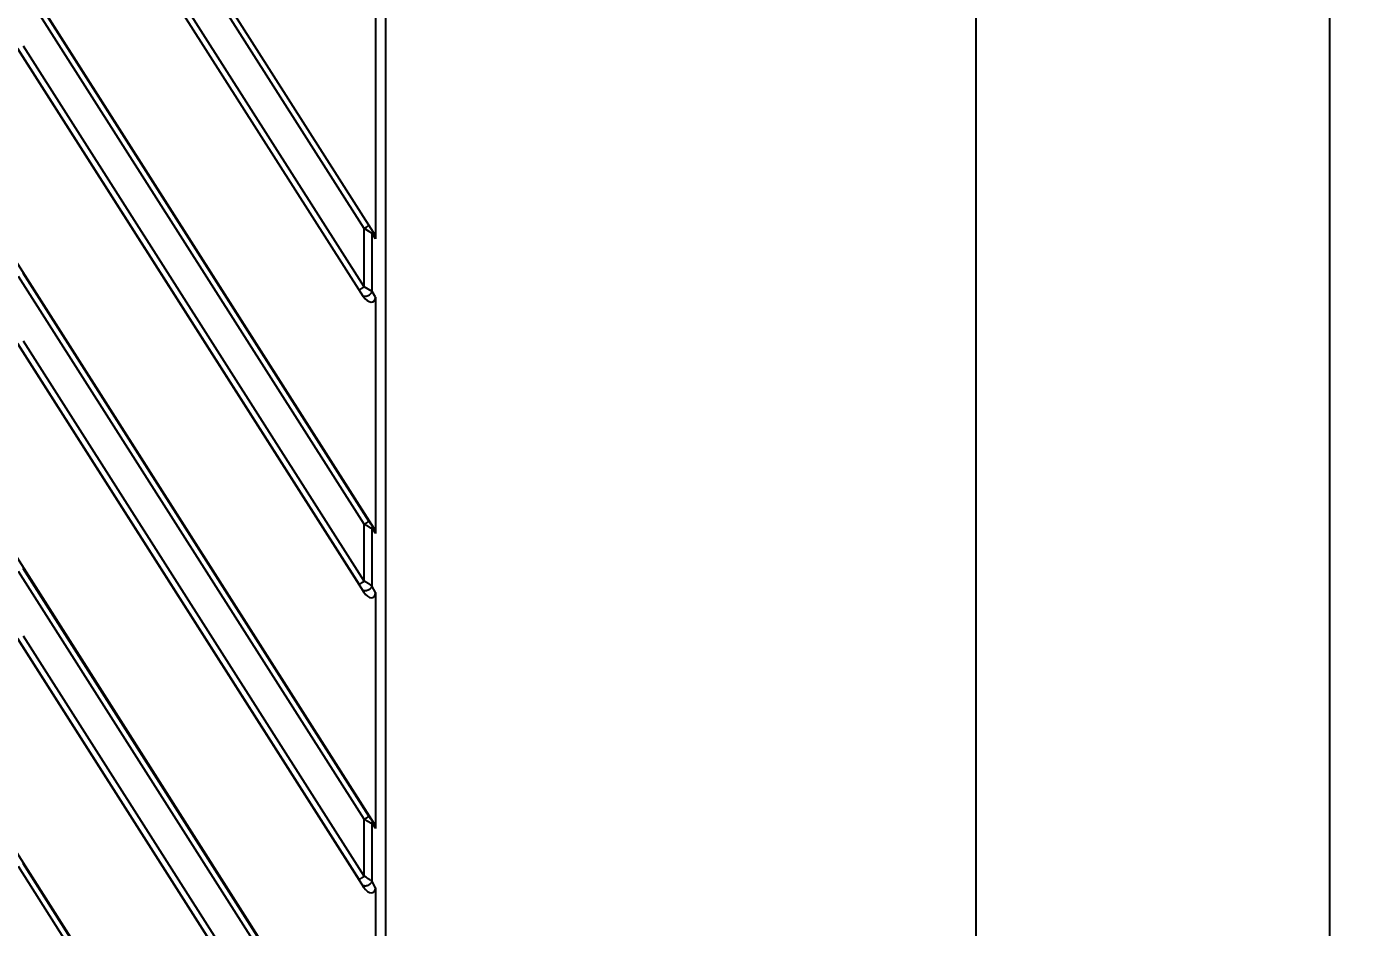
# Model space of a CAD drawing. Header units: millimetres. Extents: x 3299 to 14264, y 1863 to 5555.
# Drawn here: x 5028 to 5096.6, y 2720.7 to 2766.7 of the extents above; entities that cross this region are included whole.
import ezdxf

# ---------------------------------------------------------------- set-up
doc = ezdxf.new("R2010")
doc.units = ezdxf.units.MM
doc.layers.add('细实线', color=7, linetype='Continuous', lineweight=18)
doc.styles.add('工程字', font='gbenor.shx', dxfattribs={"bigfont": 'gbcbig.shx'})
doc.dimstyles.new('ISO-200', dxfattribs={"dimtxt": 15, "dimasz": 5, "dimexe": 2, "dimexo": 1, "dimgap": 2, "dimtad": 1, "dimdsep": 46, "dimtxsty": '工程字', "dimcen": 2.5, "dimclrd": 3, "dimclre": 3, "dimclrt": 6, "dimadec": 0, "dimazin": 0, "dimtfac": 1, "dimtmove": 0, "dimatfit": 3, "dimfxl": 1, "dimarcsym": 0})

# ---------------------------------------------------------------- blocks, each defined once
blk = doc.blocks.new('*D158')
at = {"layer": 'Defpoints', "color": 0, "transparency": 16777216}
for p in [(5029.826, 2811.523), (5029.826, 2529.023), (5076.485, 2529.023)]:
    blk.add_point(p, dxfattribs=at)
at = {"layer": '细实线', "color": 3, "lineweight": -2, "transparency": 16777216}
for p, q in [((5030.826, 2811.523), (5078.485, 2811.523)), ((5076.485, 2806.523), (5076.485, 2534.023)), ((5030.826, 2529.023), (5078.485, 2529.023))]:
    blk.add_line(p, q, dxfattribs=at)
at = {"layer": '细实线', "color": 3, "transparency": 16777216}
for points in [[(5075.651, 2806.523), (5077.318, 2806.523), (5076.485, 2811.523)], [(5075.651, 2534.023), (5077.318, 2534.023), (5076.485, 2529.023)]]:
    blk.add_solid(points, dxfattribs=at)
at = {"layer": '细实线', "color": 6, "lineweight": 5, "transparency": 16777216, "insert": (5066.985, 2670.273), "char_height": 15, "attachment_point": 5, "rotation": 90, "style": '工程字'}
blk.add_mtext('282.5', dxfattribs=at)
blk = doc.blocks.new('*D159')
at = {"layer": 'Defpoints', "color": 0, "transparency": 16777216}
for p in [(5011.326, 2814.023), (5094.582, 2814.023), (5011.326, 2526.523)]:
    blk.add_point(p, dxfattribs=at)
at = {"layer": '细实线', "color": 3, "lineweight": -2, "transparency": 16777216}
for p, q in [((5012.326, 2814.023), (5096.582, 2814.023)), ((5094.582, 2531.523), (5094.582, 2809.023)), ((5012.326, 2526.523), (5096.582, 2526.523))]:
    blk.add_line(p, q, dxfattribs=at)
at = {"layer": '细实线', "color": 3, "transparency": 16777216}
for points in [[(5093.749, 2809.023), (5095.416, 2809.023), (5094.582, 2814.023)], [(5093.749, 2531.523), (5095.416, 2531.523), (5094.582, 2526.523)]]:
    blk.add_solid(points, dxfattribs=at)
at = {"layer": '细实线', "color": 6, "lineweight": 5, "transparency": 16777216, "insert": (5085.082, 2670.273), "char_height": 15, "attachment_point": 5, "rotation": 90, "style": '工程字'}
blk.add_mtext('287.5', dxfattribs=at)

msp = doc.modelspace()

# ---------------------------------------------------------------- linework, layer by layer
at = {"color": 7, "linetype": 'Continuous'}
for p, q in [((5046.32578, 2839.02311), (5046.32578, 2501.52311)), ((4954.97939, 2838.34497), (5045.74141, 2695.87714)), ((4964.58347, 2838.34497), (5045.74141, 2710.95253)), ((4974.18755, 2838.34497), (5045.74141, 2726.02791)), ((4983.79163, 2838.34497), (5045.74141, 2741.1033)), ((4962.18594, 2838.0138), (5045.22157, 2707.67396)), ((4981.3941, 2838.0138), (5045.22157, 2737.82474)), ((5045.20386, 2752.92792), (5010.28926, 2807.73287)), ((5045.72569, 2756.20336), (5012.83814, 2807.82647)), ((5005.37513, 2785.29573), (5045.22157, 2722.74935)), ((5045.24866, 2756.41732), (5027.5797, 2784.15203)), ((5045.24866, 2753.43946), (5027.5797, 2781.17418)), ((5045.24866, 2741.30499), (5027.5797, 2769.03971)), ((5045.48611, 2741.46498), (5027.81715, 2769.19969)), ((5045.82641, 2767.9601), (5045.82641, 2755.88977)), ((5044.982, 2738.23547), (5027.5654, 2765.57407)), ((5045.24866, 2738.39664), (5027.83205, 2765.73524)), ((5045.55386, 2756.22568), (5045.24866, 2756.41732)), ((5045.24866, 2753.43946), (5045.24866, 2756.41732)), ((5045.65143, 2756.16443), (5045.55386, 2756.22568)), ((5045.65143, 2753.18657), (5045.65143, 2756.16443)), ((5045.82641, 2755.88977), (5045.65143, 2756.16443)), ((5045.24866, 2726.2296), (5027.5797, 2753.96432)), ((5045.48611, 2726.38959), (5027.81715, 2754.1243)), ((5045.65143, 2753.18657), (5045.24866, 2753.43946)), ((5045.82641, 2752.91192), (5045.65143, 2753.18657)), ((5045.82641, 2752.91192), (5045.82641, 2740.83766)), ((5044.982, 2723.16008), (5027.5654, 2750.49868)), ((5045.24866, 2723.32125), (5027.83205, 2750.65985)), ((5045.24866, 2738.39664), (5045.24866, 2741.30499)), ((5045.74141, 2741.1033), (5045.64722, 2741.22649)), ((5045.82641, 2740.83766), (5045.65143, 2741.06651)), ((5045.65143, 2738.12945), (5045.65143, 2741.06651)), ((5045.24866, 2711.15422), (5027.5797, 2738.88893)), ((5045.48611, 2711.3142), (5027.81715, 2739.04891)), ((5045.82641, 2737.80932), (5045.65143, 2738.12945)), ((5045.22157, 2737.82474), (5045.14311, 2737.96828)), ((5045.82641, 2737.80932), (5045.82641, 2725.76228)), ((5044.982, 2708.08469), (5027.5654, 2735.42329)), ((5045.24866, 2708.24586), (5027.83205, 2735.58446)), ((5045.24866, 2723.32125), (5045.24866, 2726.2296)), ((5045.74141, 2726.02791), (5045.64722, 2726.1511)), ((5045.82641, 2725.76228), (5045.65143, 2725.99112)), ((5045.65143, 2723.05406), (5045.65143, 2725.99112)), ((5045.24866, 2696.07883), (5027.5797, 2723.81354)), ((5045.48611, 2696.23881), (5027.81715, 2723.97353)), ((5045.82641, 2722.73393), (5045.65143, 2723.05406)), ((5045.22157, 2722.74935), (5045.14311, 2722.89289)), ((5045.82641, 2722.73393), (5045.82641, 2710.68689))]:
    msp.add_line(p, q, dxfattribs=at)
msp.add_lwpolyline([(5045.55386, 2756.22568), (5045.49182, 2756.26464), (5045.41945, 2756.31008), (5045.33774, 2756.36138), (5045.24866, 2756.41732)], dxfattribs=at)
for centre, major_axis, ratio, start_param, end_param in [((5045.46478, 2756.05457), (-0.26405, 0.38448), 0.64265079, -2.38936463, -1.62453587), ((5045.46478, 2753.07671), (-0.26405, 0.38448), 0.64265079, 1.51705679, 3.89382068), ((5045.46478, 2740.97497), (-0.27793, 0.33734), 0.68585634, -2.4473554, -1.74754222), ((5045.46478, 2738.0014), (-0.25319, 0.42956), 0.60110417, -4.65481039, -2.34637258), ((5045.46478, 2725.89958), (-0.27793, 0.33734), 0.68585634, -2.4473554, -1.74754222), ((5045.46478, 2722.92601), (-0.25319, 0.42956), 0.60110417, -4.65481039, -2.34637258)]:
    msp.add_ellipse(centre, major_axis=major_axis, ratio=ratio, start_param=start_param, end_param=end_param, dxfattribs=at)
for points, knots in [([(5045.24866, 2756.41732), (5045.26459, 2756.42749), (5045.29569, 2756.44746), (5045.34056, 2756.47662), (5045.37577, 2756.4998), (5045.40158, 2756.517), (5045.41878, 2756.52859), (5045.4343, 2756.53915), (5045.44798, 2756.5486), (5045.45972, 2756.55685), (5045.4694, 2756.56382), (5045.47611, 2756.56883), (5045.48037, 2756.57217), (5045.48276, 2756.57413), (5045.48457, 2756.57571), (5045.48584, 2756.57697), (5045.48653, 2756.57776), (5045.48679, 2756.57836), (5045.4867, 2756.57851)], [0, 0, 0, 0, 0.19696546, 0.3852133, 0.55781095, 0.63628264, 0.70854637, 0.77396153, 0.83191912, 0.88191042, 0.92347203, 0.95623913, 0.96923805, 0.97993792, 0.98832402, 0.99440175, 0.99821037, 1, 1, 1, 1]), ([(5045.65143, 2756.16443), (5045.65743, 2756.17868), (5045.66666, 2756.20717), (5045.67118, 2756.25034), (5045.66547, 2756.2907), (5045.65465, 2756.31487), (5045.64781, 2756.32562)], [0, 0, 0, 0, 0.27717679, 0.53306124, 0.77150597, 1, 1, 1, 1]), ([(5044.98066, 2753.27827), (5044.98076, 2753.27812), (5044.9815, 2753.27812), (5044.98259, 2753.27846), (5044.98446, 2753.27917), (5044.98688, 2753.28027), (5044.98996, 2753.28177), (5044.99531, 2753.28452), (5045.00349, 2753.28896), (5045.015, 2753.29545), (5045.02875, 2753.30341), (5045.04457, 2753.31274), (5045.06231, 2753.32335), (5045.0818, 2753.33514), (5045.10283, 2753.34799), (5045.12519, 2753.36177), (5045.15702, 2753.38153), (5045.19835, 2753.40745), (5045.23173, 2753.42865), (5045.24866, 2753.43946)], [0, 0, 0, 0, 0.00177899, 0.00565231, 0.01185535, 0.02042187, 0.0313541, 0.04463346, 0.07808462, 0.12045951, 0.17134227, 0.23020683, 0.29647718, 0.36946642, 0.44845324, 0.53261701, 0.62109815, 0.80749292, 1, 1, 1, 1]), ([(5045.14177, 2753.02538), (5045.14708, 2753.01705), (5045.15982, 2753.00132), (5045.18402, 2752.98212), (5045.21285, 2752.96756), (5045.25778, 2752.95432), (5045.30796, 2752.95219), (5045.35966, 2752.95946), (5045.41455, 2752.97371), (5045.48162, 2753.0032), (5045.55368, 2753.05339), (5045.61255, 2753.11471), (5045.64122, 2753.16231), (5045.65143, 2753.18657)], [0, 0, 0, 0, 0.04758154, 0.09647824, 0.14771258, 0.20206665, 0.32099448, 0.38565205, 0.45310271, 0.59344785, 0.73579106, 0.87324153, 1, 1, 1, 1]), ([(5045.24866, 2741.30499), (5045.26369, 2741.31459), (5045.29311, 2741.33348), (5045.33573, 2741.36114), (5045.37506, 2741.38699), (5045.40981, 2741.41016), (5045.43535, 2741.42751), (5045.45265, 2741.43954), (5045.46306, 2741.44691), (5045.47162, 2741.45314), (5045.47826, 2741.45814), (5045.48291, 2741.46191), (5045.48533, 2741.46405), (5045.48611, 2741.46498)], [0, 0, 0, 0, 0.18678184, 0.3661314, 0.53217484, 0.67959548, 0.80360907, 0.85556006, 0.90022428, 0.93725003, 0.96635246, 0.987305, 1, 1, 1, 1]), ([(5045.65143, 2741.06651), (5045.63896, 2741.0731), (5045.61209, 2741.08753), (5045.56955, 2741.11137), (5045.52242, 2741.13854), (5045.47165, 2741.16842), (5045.41814, 2741.20047), (5045.34335, 2741.24597), (5045.28667, 2741.28106), (5045.24866, 2741.30499)], [0, 0, 0, 0, 0.09039696, 0.19542767, 0.31245628, 0.43902042, 0.57290528, 0.71214924, 1, 1, 1, 1]), ([(5045.64722, 2741.22649), (5045.64119, 2741.23437), (5045.62875, 2741.25128), (5045.60274, 2741.28799), (5045.56882, 2741.33785), (5045.52753, 2741.40042), (5045.49994, 2741.44327), (5045.48611, 2741.46498)], [0, 0, 0, 0, 0.10340848, 0.21874747, 0.46885893, 0.73183958, 1, 1, 1, 1]), ([(5045.65143, 2741.06651), (5045.65636, 2741.08056), (5045.66381, 2741.10864), (5045.66717, 2741.15089), (5045.66212, 2741.19075), (5045.65305, 2741.21527), (5045.64722, 2741.22649)], [0, 0, 0, 0, 0.27185461, 0.52773617, 0.76917305, 1, 1, 1, 1]), ([(5044.982, 2738.23547), (5044.98253, 2738.23561), (5044.98376, 2738.23606), (5044.98697, 2738.23745), (5044.99236, 2738.24014), (5045.00043, 2738.24445), (5045.01062, 2738.25014), (5045.02285, 2738.25715), (5045.0429, 2738.26889), (5045.07205, 2738.28635), (5045.1111, 2738.3102), (5045.15461, 2738.33718), (5045.20099, 2738.3663), (5045.23264, 2738.3864), (5045.24866, 2738.39664)], [0, 0, 0, 0, 0.00523071, 0.01258945, 0.03366871, 0.06311673, 0.10067336, 0.146013, 0.19873483, 0.3243354, 0.47294455, 0.63916042, 0.81701979, 1, 1, 1, 1]), ([(5045.14311, 2737.96828), (5045.1318, 2737.98898), (5045.10719, 2738.03192), (5045.06798, 2738.0976), (5045.02585, 2738.16611), (5044.99679, 2738.21226), (5044.982, 2738.23547)], [0, 0, 0, 0, 0.22675538, 0.47574413, 0.73541558, 1, 1, 1, 1]), ([(5045.14311, 2737.96828), (5045.14888, 2737.96113), (5045.16247, 2737.94781), (5045.18728, 2737.93213), (5045.21633, 2737.92065), (5045.26128, 2737.91089), (5045.32456, 2737.91096), (5045.40314, 2737.9283), (5045.48102, 2737.96142), (5045.55211, 2738.00778), (5045.61086, 2738.06371), (5045.64052, 2738.10721), (5045.65143, 2738.12945)], [0, 0, 0, 0, 0.0457126, 0.09382659, 0.1451969, 0.20035522, 0.3219645, 0.45653933, 0.5985349, 0.74094882, 0.87669188, 1, 1, 1, 1]), ([(5045.65143, 2738.12945), (5045.63927, 2738.13843), (5045.61293, 2738.15718), (5045.57083, 2738.18644), (5045.52414, 2738.2182), (5045.47367, 2738.25186), (5045.42022, 2738.28698), (5045.34507, 2738.33569), (5045.28752, 2738.37218), (5045.24866, 2738.39664)], [0, 0, 0, 0, 0.09382753, 0.20062843, 0.31813585, 0.44425569, 0.57712586, 0.7150503, 1, 1, 1, 1]), ([(5045.24866, 2726.2296), (5045.26369, 2726.2392), (5045.29311, 2726.25809), (5045.33573, 2726.28576), (5045.37506, 2726.3116), (5045.40981, 2726.33477), (5045.43535, 2726.35213), (5045.45265, 2726.36415), (5045.46306, 2726.37152), (5045.47162, 2726.37775), (5045.47826, 2726.38275), (5045.48291, 2726.38652), (5045.48533, 2726.38867), (5045.48611, 2726.38959)], [0, 0, 0, 0, 0.18678184, 0.3661314, 0.53217484, 0.67959548, 0.80360907, 0.85556006, 0.90022428, 0.93725003, 0.96635246, 0.987305, 1, 1, 1, 1]), ([(5045.64722, 2726.1511), (5045.64119, 2726.15898), (5045.62875, 2726.17589), (5045.60274, 2726.2126), (5045.56882, 2726.26246), (5045.52753, 2726.32503), (5045.49994, 2726.36789), (5045.48611, 2726.38959)], [0, 0, 0, 0, 0.10340848, 0.21874747, 0.46885893, 0.73183958, 1, 1, 1, 1]), ([(5045.65143, 2725.99112), (5045.63896, 2725.99771), (5045.61209, 2726.01214), (5045.56955, 2726.03598), (5045.52242, 2726.06315), (5045.47165, 2726.09303), (5045.41814, 2726.12508), (5045.34335, 2726.17058), (5045.28667, 2726.20567), (5045.24866, 2726.2296)], [0, 0, 0, 0, 0.09039696, 0.19542767, 0.31245628, 0.43902042, 0.57290528, 0.71214924, 1, 1, 1, 1]), ([(5045.65143, 2725.99112), (5045.65636, 2726.00517), (5045.66381, 2726.03326), (5045.66717, 2726.0755), (5045.66212, 2726.11536), (5045.65305, 2726.13988), (5045.64722, 2726.1511)], [0, 0, 0, 0, 0.27185461, 0.52773617, 0.76917305, 1, 1, 1, 1]), ([(5044.982, 2723.16008), (5044.98253, 2723.16022), (5044.98376, 2723.16067), (5044.98697, 2723.16206), (5044.99236, 2723.16475), (5045.00043, 2723.16906), (5045.01062, 2723.17475), (5045.02285, 2723.18176), (5045.0429, 2723.1935), (5045.07205, 2723.21096), (5045.1111, 2723.23481), (5045.15461, 2723.26179), (5045.20099, 2723.29091), (5045.23264, 2723.31101), (5045.24866, 2723.32125)], [0, 0, 0, 0, 0.00523071, 0.01258945, 0.03366871, 0.06311673, 0.10067336, 0.146013, 0.19873483, 0.3243354, 0.47294455, 0.63916042, 0.81701979, 1, 1, 1, 1]), ([(5045.14311, 2722.89289), (5045.1318, 2722.91359), (5045.10719, 2722.95653), (5045.06798, 2723.02221), (5045.02585, 2723.09073), (5044.99679, 2723.13687), (5044.982, 2723.16008)], [0, 0, 0, 0, 0.22675538, 0.47574413, 0.73541558, 1, 1, 1, 1]), ([(5045.14311, 2722.89289), (5045.14888, 2722.88574), (5045.16247, 2722.87242), (5045.18728, 2722.85674), (5045.21633, 2722.84526), (5045.26128, 2722.8355), (5045.32456, 2722.83557), (5045.40314, 2722.85291), (5045.48102, 2722.88604), (5045.55211, 2722.9324), (5045.61086, 2722.98832), (5045.64052, 2723.03182), (5045.65143, 2723.05406)], [0, 0, 0, 0, 0.0457126, 0.09382659, 0.1451969, 0.20035522, 0.3219645, 0.45653933, 0.5985349, 0.74094882, 0.87669188, 1, 1, 1, 1]), ([(5045.65143, 2723.05406), (5045.63927, 2723.06305), (5045.61293, 2723.08179), (5045.57083, 2723.11105), (5045.52414, 2723.14281), (5045.47367, 2723.17648), (5045.42022, 2723.21159), (5045.34507, 2723.2603), (5045.28752, 2723.29679), (5045.24866, 2723.32125)], [0, 0, 0, 0, 0.09382753, 0.20062843, 0.31813585, 0.44425569, 0.57712586, 0.7150503, 1, 1, 1, 1])]:
    msp.add_open_spline(points, degree=3, knots=knots, dxfattribs=at)

# ---------------------------------------------------------------- dimensions: what is measured, and where the dimension line sits
at = {"layer": '细实线', "color": 3, "lineweight": 5}
for base, p1, p2, picture, middle in [((5094.58248, 2814.02311), (5011.32578, 2526.52311), (5011.32578, 2814.02311), '*D159', (5085.08248, 2670.27311)), ((5076.48454, 2529.02311), (5029.82578, 2811.52311), (5029.82578, 2529.02311), '*D158', (5066.98454, 2670.27311))]:
    dim = msp.add_linear_dim(base=base, p1=p1, p2=p2, angle=90, dimstyle='ISO-200', dxfattribs=at)
    dim.commit()
    dim.dimension.update_dxf_attribs({"geometry": picture, "text_midpoint": middle})

doc.saveas('drawing.dxf')
